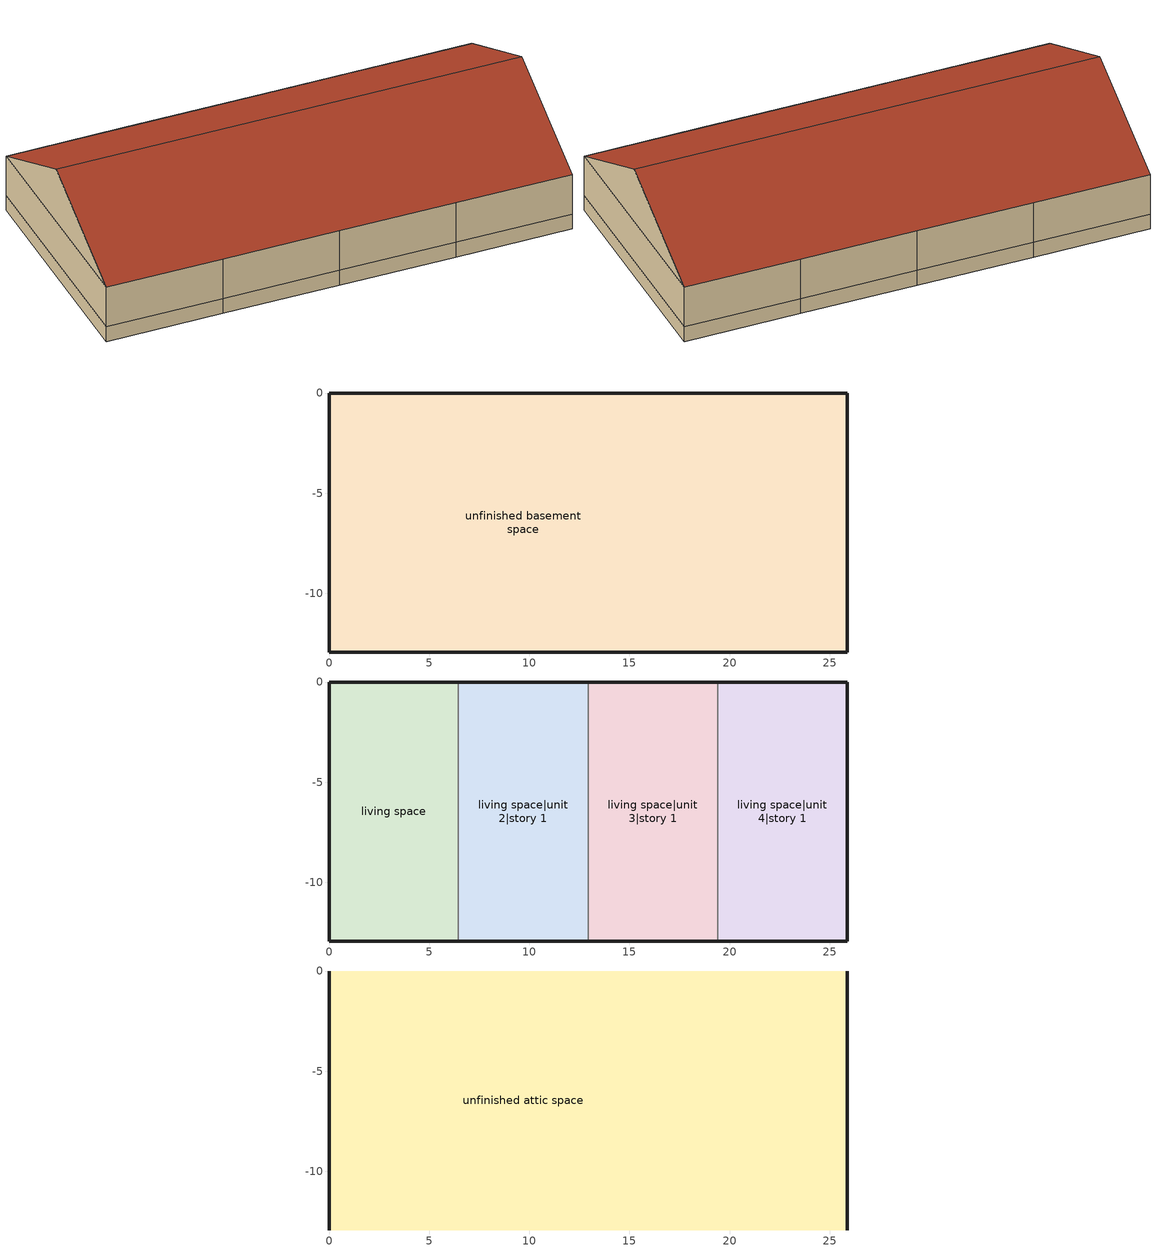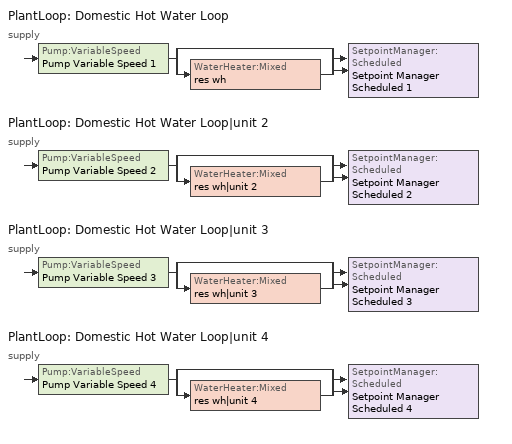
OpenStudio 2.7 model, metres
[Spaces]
unfinished basement space
 floor foundation: 0,-12.93 0,0 6.47,0 6.47,-12.93 z-0.91; 6.47,-12.93 6.47,0 12.93,0 12.93,-12.93 z-0.91; 12.93,-12.93 12.93,0 19.4,0 19.4,-12.93 z-0.91; 19.4,-12.93 19.4,0 25.86,0 25.86,-12.93 z-0.91
 wall foundation: 0,0 0,-12.93 6.47,-12.93 12.93,-12.93 19.4,-12.93 25.86,-12.93 25.86,0 19.4,0 12.93,0 6.47,0 0,0 z-0.91:0
living space
 floor to unfinished basement space: 0,-12.93 0,0 6.47,0 6.47,-12.93 z0
 wall outside: 6.47,0 0,0 0,-12.93 6.47,-12.93 z0:2.44
 wall to living space|unit 2|story 1: 6.47,-12.93 6.47,0 z0:2.44
living space|unit 2|story 1
 floor to unfinished basement space: 6.47,-12.93 6.47,0 12.93,0 12.93,-12.93 z0
 wall outside: 6.47,-12.93 12.93,-12.93 / 12.93,0 6.47,0 z0:2.44
 wall to living space|unit 3|story 1: 12.93,-12.93 12.93,0 z0:2.44
living space|unit 3|story 1
 floor to unfinished basement space: 12.93,-12.93 12.93,0 19.4,0 19.4,-12.93 z0
 wall outside: 12.93,-12.93 19.4,-12.93 / 19.4,0 12.93,0 z0:2.44
 wall to living space|unit 4|story 1: 19.4,-12.93 19.4,0 z0:2.44
living space|unit 4|story 1
 floor to unfinished basement space: 19.4,-12.93 19.4,0 25.86,0 25.86,-12.93 z0
 wall outside: 19.4,-12.93 25.86,-12.93 25.86,0 19.4,0 z0:2.44
unfinished attic space
 floor to living space: 6.47,0 6.47,-12.93 0,-12.93 0,0 z2.44
 floor to living space|unit 2|story 1: 12.93,0 12.93,-12.93 6.47,-12.93 6.47,0 z2.44
 floor to living space|unit 3|story 1: 19.4,0 19.4,-12.93 12.93,-12.93 12.93,0 z2.44
 floor to living space|unit 4|story 1: 25.86,0 25.86,-12.93 19.4,-12.93 19.4,0 z2.44
 wall outside: 0,-6.47,5.67 0,0,2.44 0,-12.93,2.44; 25.86,-6.47,5.67 25.86,-12.93,2.44 25.86,0,2.44
 roof outside: 0,-6.47,5.67 25.86,-6.47,5.67 25.86,0,2.44 0,0,2.44; 25.86,-6.47,5.67 0,-6.47,5.67 0,-12.93,2.44 25.86,-12.93,2.44
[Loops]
PlantLoop 'Domestic Hot Water Loop'
 supply: Pump:VariableSpeed 'Pump Variable Speed 1' > split
  | bypass
  | WaterHeater:Mixed 'res wh'
  join > SetpointManager:Scheduled 'Setpoint Manager Scheduled 1'
PlantLoop 'Domestic Hot Water Loop|unit 2'
 supply: Pump:VariableSpeed 'Pump Variable Speed 2' > split
  | bypass
  | WaterHeater:Mixed 'res wh|unit 2'
  join > SetpointManager:Scheduled 'Setpoint Manager Scheduled 2'
PlantLoop 'Domestic Hot Water Loop|unit 3'
 supply: Pump:VariableSpeed 'Pump Variable Speed 3' > split
  | bypass
  | WaterHeater:Mixed 'res wh|unit 3'
  join > SetpointManager:Scheduled 'Setpoint Manager Scheduled 3'
PlantLoop 'Domestic Hot Water Loop|unit 4'
 supply: Pump:VariableSpeed 'Pump Variable Speed 4' > split
  | bypass
  | WaterHeater:Mixed 'res wh|unit 4'
  join > SetpointManager:Scheduled 'Setpoint Manager Scheduled 4'
[Building]
Building 1: North Axis {deg}=0; Standards Number of Stories=2; Standards Number of Above Ground Stories=1; Standards Building Type=singlefamilyttached; Standards Number of Living Units=4
[Site]
Denver Intl Ap_CO_USA: Latitude {deg}=39.83; Longitude {deg}=-104.65; Time Zone {hr}=-7; Elevation {m}=1650
[ClimateZones]
Climate Zone Institution Name 2=Building America; Climate Zone Document Year 2=0; Climate Zone Value 2=Cold
[Site:WaterMainsTemperature]
Calculation Method=Correlation; Annual Average Outdoor Air Temperature {C}=10.8753; Maximum Difference In Monthly Average Outdoor Air Temperatures {deltaC}=23.1524
[Site:GroundTemperature:Deep]
10.8753, 10.8753, 10.8753, 10.8753, 10.8753, 10.8753, 10.8753, 10.8753, 10.8753, 10.8753, 10.8753, 10.8753
[Material]
EMPD dummy: Roughness=Rough; Thickness {m}=0.001; Conductivity {W/m-K}=0.1; Density {kg/m3}=100; Specific Heat {J/kg-K}=100; Thermal Absorptance=0.9; Solar Absorptance=0.5; Visible Absorptance=0.1
[MaterialProperty:MoisturePenetrationDepth:Settings]
Material=EMPD dummy; Water Vapor Diffusion Resistance Factor=500; Moisture Equation Coefficient a=0.0069; Moisture Equation Coefficient b=0.9066; Moisture Equation Coefficient c=0.0404; Moisture Equation Coefficient d=22.1121; Surface Layer Penetration Depth {m}=0.1; Deep Layer Penetration Depth {m}=0; Coating Layer Thickness {m}=0; Coating Layer Water Vapor Diffusion Resistance Factor=0
[Construction]
EMPD dummy: EMPD dummy
[ThermalZone] Use Ideal Air Loads=No
living zone; living zone|unit 2; living zone|unit 3; living zone|unit 4; unfinished basement zone; unfinished attic zone
[Sizing:Zone] Zone Cooling Design Supply Air Temperature Input Method=SupplyAirTemperature; Zone Cooling Design Supply Air Temperature {C}=14; Zone Cooling Design Supply Air Temperature Difference {deltaC}=11.11; Zone Heating Design Supply Air Temperature Input Method=SupplyAirTemperature; Zone Heating Design Supply Air Temperature {C}=40; Zone Heating Design Supply Air Temperature Difference {deltaC}=11.11; Zone Cooling Design Supply Air Humidity Ratio {kg-H2O/kg-air}=0.0085; Zone Heating Design Supply Air Humidity Ratio {kg-H2O/kg-air}=0.008; Cooling Design Air Flow Method=DesignDay; Heating Design Air Flow Method=DesignDay; Account for Dedicated Outdoor Air System=No; Dedicated Outdoor Air System Control Strategy=NeutralSupplyAir; Dedicated Outdoor Air Low Setpoint Temperature for Design {C}=autosize; Dedicated Outdoor Air High Setpoint Temperature for Design {C}=autosize
living zone; living zone|unit 2; living zone|unit 3; living zone|unit 4; unfinished basement zone; unfinished attic zone
[Space]
Name | Space Type | Thermal Zone | Building Unit
living space | Space Type 1 | living zone | unit 1
living space|unit 2|story 1 | Space Type 1 | living zone|unit 2 | unit 2
living space|unit 3|story 1 | Space Type 1 | living zone|unit 3 | unit 3
living space|unit 4|story 1 | Space Type 1 | living zone|unit 4 | unit 4
unfinished basement space | Space Type 2 | unfinished basement zone
unfinished attic space | Space Type 3 | unfinished attic zone
[SpaceType]
Name | Standards Space Type
Space Type 1 | living
Space Type 2 | unfinished basement
Space Type 3 | unfinished attic
[BuildingUnit] Building Unit Type=Residential
unit 1; unit 2; unit 3; unit 4
[InternalMass:Definition] Construction=EMPD dummy; Design Level Calculation Method=SurfaceArea; Surface Area {m2}=334.451
EMPD dummy unfinished basement space; EMPD dummy unfinished attic space
[InternalMass] Multiplier=1
Name | Internal Mass Definition | Space or SpaceType
EMPD dummy unfinished basement space | EMPD dummy unfinished basement space | unfinished basement space
EMPD dummy unfinished attic space | EMPD dummy unfinished attic space | unfinished attic space
[PlantLoop] Glycol Concentration=0; Maximum Loop Flow Rate {m3/s}=0.01; Plant Loop Volume {m3}=0.003; Load Distribution Scheme=Optimal
Domestic Hot Water Loop; Domestic Hot Water Loop|unit 2; Domestic Hot Water Loop|unit 3; Domestic Hot Water Loop|unit 4
[Sizing:Plant] Loop Type=Heating; Design Loop Exit Temperature {C}=52.6667; Loop Design Temperature Difference {deltaC}=5.55556; Sizing Option=NonCoincident; Zone Timesteps in Averaging Window=1; Coincident Sizing Factor Mode=None
Domestic Hot Water Loop; Domestic Hot Water Loop|unit 2; Domestic Hot Water Loop|unit 3; Domestic Hot Water Loop|unit 4
[Pump:VariableSpeed] Rated Flow Rate {m3/s}=0.01; Rated Pump Head {Pa}=1; Rated Power Consumption {W}=0; Motor Efficiency=1; Fraction of Motor Inefficiencies to Fluid Stream=0; Coefficient 1 of the Part Load Performance Curve=0; Coefficient 2 of the Part Load Performance Curve=1; Coefficient 3 of the Part Load Performance Curve=0; Coefficient 4 of the Part Load Performance Curve=0; Pump Control Type=Intermittent; Skin Loss Radiative Fraction=0.5; Design Power Sizing Method=PowerPerFlowPerPressure; Design Electric Power per Unit Flow Rate {W/(m3/s)}=348701.1; Design Shaft Power per Unit Flow Rate per Unit Head {W-s/m3-Pa}=1.28205; Design Minimum Flow Rate Fraction=0
Pump Variable Speed 1; Pump Variable Speed 2; Pump Variable Speed 3; Pump Variable Speed 4
[SetpointManager:Scheduled] Control Variable=Temperature
Name | Schedule
Setpoint Manager Scheduled 1 | dhw temp
Setpoint Manager Scheduled 2 | dhw temp 1
Setpoint Manager Scheduled 3 | dhw temp 2
Setpoint Manager Scheduled 4 | dhw temp 3
[WaterHeater:Mixed] Tank Volume {m3}=0.143846; Deadband Temperature Difference {deltaC}=2; Maximum Temperature Limit {C}=99; Heater Control Type=Cycle; Heater Maximum Capacity {W}=11722.8; Heater Minimum Capacity {W}=0; Heater Fuel Type=NaturalGas; Heater Thermal Efficiency=0.773298; Off Cycle Parasitic Fuel Consumption Rate {W}=0; Off Cycle Parasitic Fuel Type=Electricity; Off Cycle Parasitic Heat Fraction to Tank=0; On Cycle Parasitic Fuel Consumption Rate {W}=0; On Cycle Parasitic Fuel Type=Electricity; On Cycle Parasitic Heat Fraction to Tank=0; Ambient Temperature Indicator=ThermalZone; Ambient Temperature Thermal Zone=unfinished basement zone; Off Cycle Loss Coefficient to Ambient Temperature {W/K}=4.15693; Off Cycle Loss Fraction to Thermal Zone=0.64; On Cycle Loss Coefficient to Ambient Temperature {W/K}=4.15693; On Cycle Loss Fraction to Thermal Zone=1; Use Side Effectiveness=1; Source Side Effectiveness=1; Use Side Design Flow Rate {m3/s}=autosize; Source Side Design Flow Rate {m3/s}=autosize; Indirect Water Heating Recovery Time {hr}=1.5; Source Side Flow Control Mode=IndirectHeatPrimarySetpoint
Name | Setpoint Temperature Schedule
res wh | WH Setpoint Temp
res wh|unit 2 | WH Setpoint Temp 1
res wh|unit 3 | WH Setpoint Temp 2
res wh|unit 4 | WH Setpoint Temp 3
[Schedule:Constant] Value=52.6667
dhw temp; WH Setpoint Temp; dhw temp 1; WH Setpoint Temp 1; dhw temp 2; WH Setpoint Temp 2; dhw temp 3; WH Setpoint Temp 3
